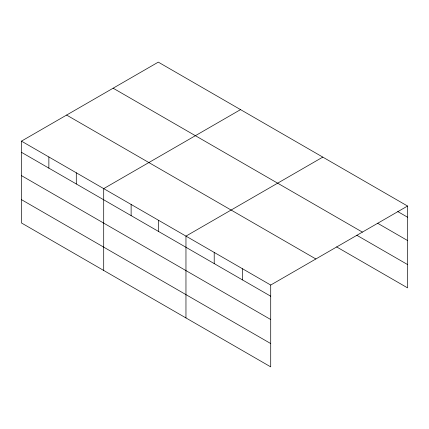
<?xml version="1.0" encoding="UTF-8"?>
<svg xmlns="http://www.w3.org/2000/svg" width="429" height="429" viewBox="0 0 429 429"><rect width="100%" height="100%" fill="white"/><g stroke="black" fill="none" stroke-linecap="round" stroke-linejoin="round"><path stroke-width="0.64" d="M270.71 319.53L270.71 285.044L21.45 141.136L21.45 222.962L270.71 366.87L270.71 319.53L21.45 175.622M336.636 246.922L407.55 287.864L407.55 206.038L158.29 62.13L21.45 141.136M240.546 109.62L103.705 188.626L103.705 270.452M322.801 157.111L185.961 236.116L185.961 317.937M270.71 285.044L407.55 206.038M397.747 211.551L407.55 217.208M377.574 223.219L407.55 240.524M113.133 88.202L362.392 232.11M356.815 235.258L407.55 264.548M66.608 115.063L315.867 258.971M21.45 152.306L270.71 296.214M21.45 199.646L270.71 343.554M242.46 268.736L242.46 279.906M214.21 252.424L214.21 263.599M158.542 220.286L158.542 231.456M131.124 204.456L131.124 215.626M76.287 172.796L76.287 183.966M48.868 156.966L48.868 168.136"/></g></svg>
